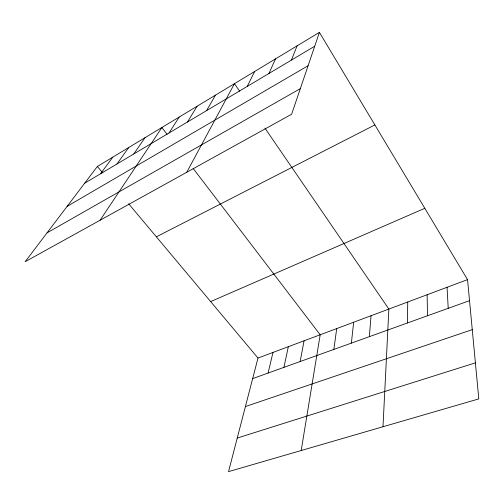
<?xml version="1.0" encoding="UTF-8"?>
<svg xmlns="http://www.w3.org/2000/svg" width="504" height="504" viewBox="0 0 504 504"><rect width="100%" height="100%" fill="white"/><g stroke="black" fill="none" stroke-linecap="round" stroke-linejoin="round"><path stroke-width="0.76" d="M407.389 322.988L407.742 302.003M382.996 426.743L388.874 309.065L264.934 128.129M369.356 336.653L371.045 315.737M351.37 343.117L353.663 322.239M333.85 349.417L336.716 328.583M301.197 450.519L320.191 334.769L193.139 168.424M300.145 361.532L304.07 340.799M283.922 367.366L288.338 346.689M268.096 373.048L272.985 352.435M128.659 203.786L257.991 358.048L228.532 471.637L478.8 398.897L467.542 279.619L319.416 32.363L97.367 166.465L25.2 261.689L291.633 114.225L319.416 32.363M291.425 60.089L297.102 45.839M268.947 73.477L275.531 58.867M247.243 86.398L254.665 71.467M186.751 172.273L234.473 83.658L239.652 91.218M206.577 110.622L215.485 95.124M187.507 121.974L197.077 106.243M169.035 132.98L179.216 117.029M100.069 220.254L161.885 127.499L167.076 134.297M133.755 153.985L145.051 137.661M116.909 164.021L128.703 147.54M100.548 173.76L112.814 157.135M84.666 183.223L314.71 46.223M67.145 206.344L308.095 65.715M47.042 232.867L300.321 88.628M156.366 236.836L374.869 124.929M210.653 301.587L424.815 208.297M257.991 358.048L467.542 279.619M252.662 378.599L469.526 300.655M245.41 406.552L472.267 329.641M237.245 438.058L475.398 362.849M97.367 166.465L102.803 172.941M447.054 287.293L448.214 308.316M427.127 294.745L427.512 315.756"/></g></svg>
